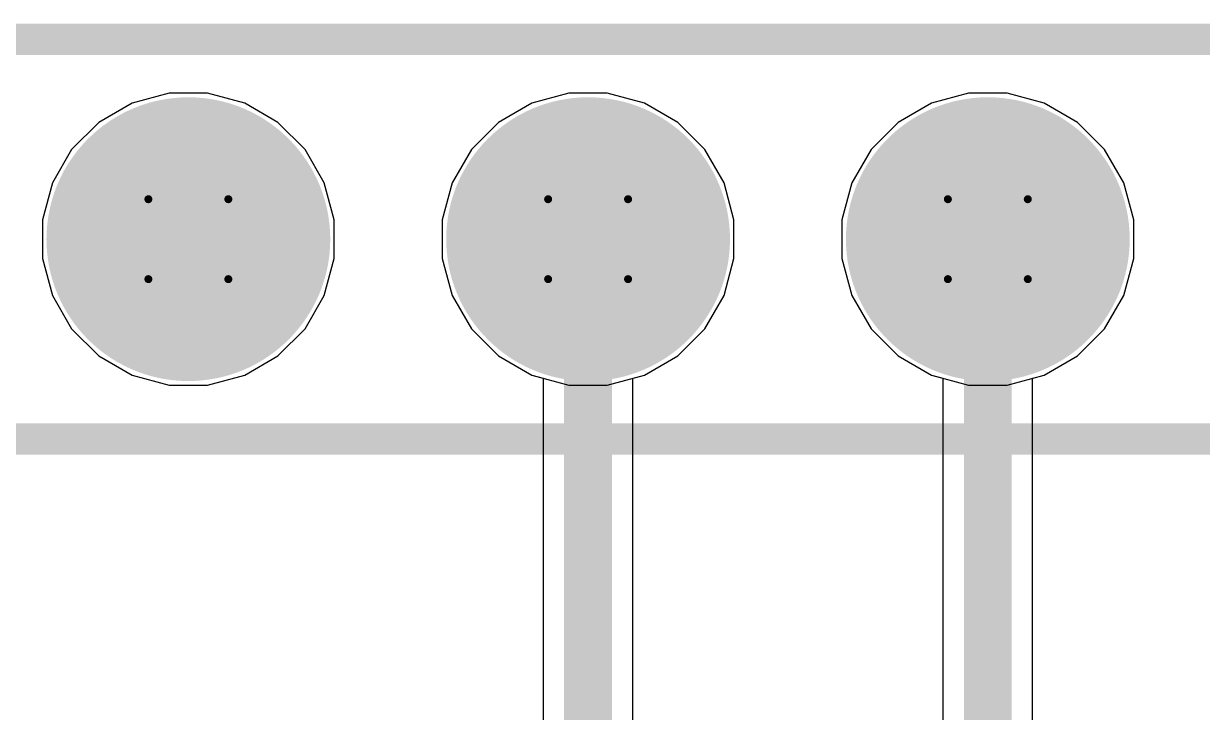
# Model space of a CAD drawing. Header units: inches. Extents: x -3 to 5381, y -57 to 5355.
# Drawn here: x 15.75 to 23.24, y -4.72 to -0.34 of the extents above; entities that cross this region are included whole.
import ezdxf

# ---------------------------------------------------------------- set-up
doc = ezdxf.new("R2010")
doc.units = ezdxf.units.IN
for name, color, linetype in [('Bottom Layer', 5, 'Continuous'), ('Bottom Solder', 6, 'Continuous'), ('Drill Drawing', 1, 'Continuous'), ('Multi-Layer', 9, 'Continuous'), ('Pad Holes', 156, 'Continuous'), ('Top Layer', 1, 'Continuous'), ('Top Overlay', 2, 'Continuous'), ('Top Solder', 216, 'Continuous')]:
    doc.layers.add(name, color=color, linetype=linetype)

msp = doc.modelspace()

# ---------------------------------------------------------------- hatches: boundary and pattern name
at = {"layer": 'Bottom Layer'}
h = msp.add_hatch(color=5, dxfattribs=at)
edge = h.paths.add_edge_path()
edge.add_arc((16.7971, -1.7097), 0.8, 0, 360)
h = msp.add_hatch(color=5, dxfattribs=at)
edge = h.paths.add_edge_path()
edge.add_arc((19.3371, -1.7097), 0.8, 0, 360)
h = msp.add_hatch(color=5, dxfattribs=at)
edge = h.paths.add_edge_path()
edge.add_arc((21.8771, -1.7097), 0.8, 0, 360)
at = {"layer": 'Bottom Solder'}
h = msp.add_hatch(color=6, dxfattribs=at)
edge = h.paths.add_edge_path()
edge.add_arc((16.7971, -1.7097), 0.9016, 0, 360)
h = msp.add_hatch(color=6, dxfattribs=at)
edge = h.paths.add_edge_path()
edge.add_arc((19.3371, -1.7097), 0.9016, 0, 360)
h = msp.add_hatch(color=6, dxfattribs=at)
edge = h.paths.add_edge_path()
edge.add_arc((21.8771, -1.7097), 0.9016, 0, 360)
at = {"layer": 'Multi-Layer'}
h = msp.add_hatch(color=9, dxfattribs=at)
edge = h.paths.add_edge_path()
edge.add_arc((16.7971, -1.7097), 0.8, 0, 360)
h = msp.add_hatch(color=9, dxfattribs=at)
edge = h.paths.add_edge_path()
edge.add_arc((19.3371, -1.7097), 0.8, 0, 360)
h = msp.add_hatch(color=9, dxfattribs=at)
edge = h.paths.add_edge_path()
edge.add_arc((21.8771, -1.7097), 0.8, 0, 360)
at = {"layer": 'Pad Holes'}
h = msp.add_hatch(color=7, dxfattribs=at)
edge = h.paths.add_edge_path()
edge.add_arc((16.7971, -1.7097), 0.45, 0, 360)
h = msp.add_hatch(color=7, dxfattribs=at)
edge = h.paths.add_edge_path()
edge.add_arc((19.3371, -1.7097), 0.45, 0, 360)
h = msp.add_hatch(color=7, dxfattribs=at)
edge = h.paths.add_edge_path()
edge.add_arc((21.8771, -1.7097), 0.45, 0, 360)
at = {"layer": 'Top Layer'}
h = msp.add_hatch(color=1, dxfattribs=at)
edge = h.paths.add_edge_path()
edge.add_arc((16.7971, -1.7097), 0.8, 0, 360)
h = msp.add_hatch(color=1, dxfattribs=at)
edge = h.paths.add_edge_path()
edge.add_arc((19.3371, -1.7097), 0.8, 0, 360)
h = msp.add_hatch(color=1, dxfattribs=at)
edge = h.paths.add_edge_path()
edge.add_arc((21.8771, -1.7097), 0.8, 0, 360)
at = {"layer": 'Top Solder'}
h = msp.add_hatch(color=216, dxfattribs=at)
edge = h.paths.add_edge_path()
edge.add_arc((16.7971, -1.7097), 0.9016, 0, 360)
h = msp.add_hatch(color=216, dxfattribs=at)
edge = h.paths.add_edge_path()
edge.add_arc((19.3371, -1.7097), 0.9016, 0, 360)
h = msp.add_hatch(color=216, dxfattribs=at)
edge = h.paths.add_edge_path()
edge.add_arc((21.8771, -1.7097), 0.9016, 0, 360)

# ---------------------------------------------------------------- linework, layer by layer
at = {"layer": 'Bottom Layer'}
for p, q in [((16.675, -0.7827), (16.4393, -0.8459)), ((16.9191, -0.7827), (16.675, -0.7827)), ((17.1549, -0.8459), (16.9191, -0.7827)), ((19.215, -0.7827), (18.9793, -0.8459)), ((19.4591, -0.7827), (19.215, -0.7827)), ((19.6949, -0.8459), (19.4591, -0.7827)), ((21.755, -0.7827), (21.5193, -0.8459)), ((21.9991, -0.7827), (21.755, -0.7827)), ((22.2349, -0.8459), (21.9991, -0.7827)), ((16.4393, -0.8459), (16.2279, -0.9679)), ((17.3663, -0.9679), (17.1549, -0.8459)), ((18.9793, -0.8459), (18.7679, -0.9679)), ((19.9063, -0.9679), (19.6949, -0.8459)), ((21.5193, -0.8459), (21.3079, -0.9679)), ((22.4463, -0.9679), (22.2349, -0.8459)), ((16.2279, -0.9679), (16.0553, -1.1405)), ((17.5389, -1.1405), (17.3663, -0.9679)), ((18.7679, -0.9679), (18.5953, -1.1405)), ((20.0789, -1.1405), (19.9063, -0.9679)), ((21.3079, -0.9679), (21.1353, -1.1405)), ((22.6189, -1.1405), (22.4463, -0.9679)), ((16.0553, -1.1405), (15.9332, -1.3519)), ((17.6609, -1.3519), (17.5389, -1.1405)), ((18.5953, -1.1405), (18.4732, -1.3519)), ((20.2009, -1.3519), (20.0789, -1.1405)), ((21.1353, -1.1405), (21.0132, -1.3519)), ((22.7409, -1.3519), (22.6189, -1.1405)), ((15.9332, -1.3519), (15.8701, -1.5877)), ((17.7241, -1.5877), (17.6609, -1.3519)), ((18.4732, -1.3519), (18.4101, -1.5877)), ((20.2641, -1.5877), (20.2009, -1.3519)), ((21.0132, -1.3519), (20.9501, -1.5877)), ((22.8041, -1.5877), (22.7409, -1.3519)), ((15.8701, -1.5877), (15.8701, -1.8318)), ((17.7241, -1.8318), (17.7241, -1.5877)), ((18.4101, -1.5877), (18.4101, -1.8318)), ((20.2641, -1.8318), (20.2641, -1.5877)), ((20.9501, -1.5877), (20.9501, -1.8318)), ((22.8041, -1.8318), (22.8041, -1.5877)), ((15.8701, -1.8318), (15.9332, -2.0675)), ((17.6609, -2.0675), (17.7241, -1.8318)), ((18.4101, -1.8318), (18.4732, -2.0675)), ((20.2009, -2.0675), (20.2641, -1.8318)), ((20.9501, -1.8318), (21.0132, -2.0675)), ((22.7409, -2.0675), (22.8041, -1.8318)), ((15.9332, -2.0675), (16.0553, -2.2789)), ((17.5389, -2.2789), (17.6609, -2.0675)), ((18.4732, -2.0675), (18.5953, -2.2789)), ((20.0789, -2.2789), (20.2009, -2.0675)), ((21.0132, -2.0675), (21.1353, -2.2789)), ((22.6189, -2.2789), (22.7409, -2.0675)), ((16.0553, -2.2789), (16.2279, -2.4515)), ((17.3663, -2.4515), (17.5389, -2.2789)), ((18.5953, -2.2789), (18.7679, -2.4515)), ((19.9063, -2.4515), (20.0789, -2.2789)), ((21.1353, -2.2789), (21.3079, -2.4515)), ((22.4463, -2.4515), (22.6189, -2.2789)), ((16.2279, -2.4515), (16.4393, -2.5735)), ((17.1549, -2.5735), (17.3663, -2.4515)), ((18.7679, -2.4515), (18.9793, -2.5735)), ((19.6949, -2.5735), (19.9063, -2.4515)), ((21.3079, -2.4515), (21.5193, -2.5735)), ((22.2349, -2.5735), (22.4463, -2.4515)), ((16.4393, -2.5735), (16.675, -2.6367)), ((16.9191, -2.6367), (17.1549, -2.5735)), ((18.9793, -2.5735), (19.215, -2.6367)), ((19.4591, -2.6367), (19.6949, -2.5735)), ((21.5193, -2.5735), (21.755, -2.6367)), ((21.9991, -2.6367), (22.2349, -2.5735)), ((16.675, -2.6367), (16.9191, -2.6367)), ((19.215, -2.6367), (19.4591, -2.6367)), ((21.755, -2.6367), (21.9991, -2.6367))]:
    msp.add_line(p, q, dxfattribs=at)
at = {"layer": 'Drill Drawing'}
for points in [[(16.5431, -1.4557, 0.0508, 0.0508, 0), (17.0511, -1.4557, 0.0508, 0.0508, 0)], [(16.5431, -1.9637, 0.0508, 0.0508, 0), (16.5431, -1.4557, 0.0508, 0.0508, 0)], [(17.0511, -1.9637, 0.0508, 0.0508, 0), (17.0511, -1.4557, 0.0508, 0.0508, 0)], [(19.0831, -1.4557, 0.0508, 0.0508, 0), (19.5911, -1.4557, 0.0508, 0.0508, 0)], [(19.0831, -1.9637, 0.0508, 0.0508, 0), (19.0831, -1.4557, 0.0508, 0.0508, 0)], [(19.5911, -1.9637, 0.0508, 0.0508, 0), (19.5911, -1.4557, 0.0508, 0.0508, 0)], [(21.6231, -1.4557, 0.0508, 0.0508, 0), (22.1311, -1.4557, 0.0508, 0.0508, 0)], [(21.6231, -1.9637, 0.0508, 0.0508, 0), (21.6231, -1.4557, 0.0508, 0.0508, 0)], [(22.1311, -1.9637, 0.0508, 0.0508, 0), (22.1311, -1.4557, 0.0508, 0.0508, 0)], [(16.5431, -1.9637, 0.0508, 0.0508, 0), (17.0511, -1.9637, 0.0508, 0.0508, 0)], [(19.0831, -1.9637, 0.0508, 0.0508, 0), (19.5911, -1.9637, 0.0508, 0.0508, 0)], [(21.6231, -1.9637, 0.0508, 0.0508, 0), (22.1311, -1.9637, 0.0508, 0.0508, 0)]]:
    msp.add_lwpolyline(points, format="xyseb", dxfattribs=at)
for points in [[(16.5304, -1.4557, 0.0254, 0.0254, 1), (16.5558, -1.4557, 0.0254, 0.0254, 1)], [(16.5304, -1.4557, 0.0254, 0.0254, 1), (16.5558, -1.4557, 0.0254, 0.0254, 1)], [(17.0384, -1.4557, 0.0254, 0.0254, 1), (17.0638, -1.4557, 0.0254, 0.0254, 1)], [(17.0384, -1.4557, 0.0254, 0.0254, 1), (17.0638, -1.4557, 0.0254, 0.0254, 1)], [(19.0704, -1.4557, 0.0254, 0.0254, 1), (19.0958, -1.4557, 0.0254, 0.0254, 1)], [(19.0704, -1.4557, 0.0254, 0.0254, 1), (19.0958, -1.4557, 0.0254, 0.0254, 1)], [(19.5784, -1.4557, 0.0254, 0.0254, 1), (19.6038, -1.4557, 0.0254, 0.0254, 1)], [(19.5784, -1.4557, 0.0254, 0.0254, 1), (19.6038, -1.4557, 0.0254, 0.0254, 1)], [(21.6104, -1.4557, 0.0254, 0.0254, 1), (21.6358, -1.4557, 0.0254, 0.0254, 1)], [(21.6104, -1.4557, 0.0254, 0.0254, 1), (21.6358, -1.4557, 0.0254, 0.0254, 1)], [(22.1184, -1.4557, 0.0254, 0.0254, 1), (22.1438, -1.4557, 0.0254, 0.0254, 1)], [(22.1184, -1.4557, 0.0254, 0.0254, 1), (22.1438, -1.4557, 0.0254, 0.0254, 1)], [(16.5304, -1.9637, 0.0254, 0.0254, 1), (16.5558, -1.9637, 0.0254, 0.0254, 1)], [(16.5304, -1.9637, 0.0254, 0.0254, 1), (16.5558, -1.9637, 0.0254, 0.0254, 1)], [(17.0384, -1.9637, 0.0254, 0.0254, 1), (17.0638, -1.9637, 0.0254, 0.0254, 1)], [(17.0384, -1.9637, 0.0254, 0.0254, 1), (17.0638, -1.9637, 0.0254, 0.0254, 1)], [(19.0704, -1.9637, 0.0254, 0.0254, 1), (19.0958, -1.9637, 0.0254, 0.0254, 1)], [(19.0704, -1.9637, 0.0254, 0.0254, 1), (19.0958, -1.9637, 0.0254, 0.0254, 1)], [(19.5784, -1.9637, 0.0254, 0.0254, 1), (19.6038, -1.9637, 0.0254, 0.0254, 1)], [(19.5784, -1.9637, 0.0254, 0.0254, 1), (19.6038, -1.9637, 0.0254, 0.0254, 1)], [(21.6104, -1.9637, 0.0254, 0.0254, 1), (21.6358, -1.9637, 0.0254, 0.0254, 1)], [(21.6104, -1.9637, 0.0254, 0.0254, 1), (21.6358, -1.9637, 0.0254, 0.0254, 1)], [(22.1184, -1.9637, 0.0254, 0.0254, 1), (22.1438, -1.9637, 0.0254, 0.0254, 1)], [(22.1184, -1.9637, 0.0254, 0.0254, 1), (22.1438, -1.9637, 0.0254, 0.0254, 1)]]:
    msp.add_lwpolyline(points, format="xyseb", close=True, dxfattribs=at)
at = {"layer": 'Top Layer'}
for p, q in [((16.675, -0.7827), (16.4393, -0.8459)), ((16.9191, -0.7827), (16.675, -0.7827)), ((17.1549, -0.8459), (16.9191, -0.7827)), ((19.215, -0.7827), (18.9793, -0.8459)), ((19.4591, -0.7827), (19.215, -0.7827)), ((19.6949, -0.8459), (19.4591, -0.7827)), ((21.755, -0.7827), (21.5193, -0.8459)), ((21.9991, -0.7827), (21.755, -0.7827)), ((22.2349, -0.8459), (21.9991, -0.7827)), ((16.4393, -0.8459), (16.2279, -0.9679)), ((17.3663, -0.9679), (17.1549, -0.8459)), ((18.9793, -0.8459), (18.7679, -0.9679)), ((19.9063, -0.9679), (19.6949, -0.8459)), ((21.5193, -0.8459), (21.3079, -0.9679)), ((22.4463, -0.9679), (22.2349, -0.8459)), ((16.2279, -0.9679), (16.0553, -1.1405)), ((17.5389, -1.1405), (17.3663, -0.9679)), ((18.7679, -0.9679), (18.5953, -1.1405)), ((20.0789, -1.1405), (19.9063, -0.9679)), ((21.3079, -0.9679), (21.1353, -1.1405)), ((22.6189, -1.1405), (22.4463, -0.9679)), ((16.0553, -1.1405), (15.9332, -1.3519)), ((17.6609, -1.3519), (17.5389, -1.1405)), ((18.5953, -1.1405), (18.4732, -1.3519)), ((20.2009, -1.3519), (20.0789, -1.1405)), ((21.1353, -1.1405), (21.0132, -1.3519)), ((22.7409, -1.3519), (22.6189, -1.1405)), ((15.9332, -1.3519), (15.8701, -1.5877)), ((17.7241, -1.5877), (17.6609, -1.3519)), ((18.4732, -1.3519), (18.4101, -1.5877)), ((20.2641, -1.5877), (20.2009, -1.3519)), ((21.0132, -1.3519), (20.9501, -1.5877)), ((22.8041, -1.5877), (22.7409, -1.3519)), ((15.8701, -1.5877), (15.8701, -1.8318)), ((17.7241, -1.8318), (17.7241, -1.5877)), ((18.4101, -1.5877), (18.4101, -1.8318)), ((20.2641, -1.8318), (20.2641, -1.5877)), ((20.9501, -1.5877), (20.9501, -1.8318)), ((22.8041, -1.8318), (22.8041, -1.5877)), ((15.8701, -1.8318), (15.9332, -2.0675)), ((17.6609, -2.0675), (17.7241, -1.8318)), ((18.4101, -1.8318), (18.4732, -2.0675)), ((20.2009, -2.0675), (20.2641, -1.8318)), ((20.9501, -1.8318), (21.0132, -2.0675)), ((22.7409, -2.0675), (22.8041, -1.8318)), ((15.9332, -2.0675), (16.0553, -2.2789)), ((17.5389, -2.2789), (17.6609, -2.0675)), ((18.4732, -2.0675), (18.5953, -2.2789)), ((20.0789, -2.2789), (20.2009, -2.0675)), ((21.0132, -2.0675), (21.1353, -2.2789)), ((22.6189, -2.2789), (22.7409, -2.0675)), ((16.0553, -2.2789), (16.2279, -2.4515)), ((17.3663, -2.4515), (17.5389, -2.2789)), ((18.5953, -2.2789), (18.7679, -2.4515)), ((19.9063, -2.4515), (20.0789, -2.2789)), ((21.1353, -2.2789), (21.3079, -2.4515)), ((22.4463, -2.4515), (22.6189, -2.2789)), ((16.2279, -2.4515), (16.4393, -2.5735)), ((17.1549, -2.5735), (17.3663, -2.4515)), ((18.7679, -2.4515), (18.9793, -2.5735)), ((19.6949, -2.5735), (19.9063, -2.4515)), ((21.3079, -2.4515), (21.5193, -2.5735)), ((22.2349, -2.5735), (22.4463, -2.4515)), ((16.4393, -2.5735), (16.675, -2.6367)), ((16.9191, -2.6367), (17.1549, -2.5735)), ((18.9793, -2.5735), (19.0522, -2.5931)), ((19.0522, -2.5931), (19.0522, -10.0597)), ((19.6219, -2.5931), (19.6949, -2.5735)), ((19.6219, -10.1777), (19.6219, -2.5931)), ((21.5193, -2.5735), (21.5922, -2.5931)), ((21.5922, -2.5931), (21.5922, -9.3485)), ((22.1619, -2.5931), (22.2349, -2.5735)), ((22.1619, -9.4665), (22.1619, -2.5931)), ((16.675, -2.6367), (16.9191, -2.6367))]:
    msp.add_line(p, q, dxfattribs=at)
for points in [[(19.3371, -10.1777, 0.3048, 0.3048, 0), (19.3371, -1.7097, 0.3048, 0.3048, 0)], [(21.8771, -9.4665, 0.3048, 0.3048, 0), (21.8771, -1.7097, 0.3048, 0.3048, 0)]]:
    msp.add_lwpolyline(points, format="xyseb", dxfattribs=at)
for points in [[(19.2609, -1.7097, 0.1524, 0.1524, 1), (19.4133, -1.7097, 0.1524, 0.1524, 1)], [(21.8009, -1.7097, 0.1524, 0.1524, 1), (21.9533, -1.7097, 0.1524, 0.1524, 1)]]:
    msp.add_lwpolyline(points, format="xyseb", close=True, dxfattribs=at)
at = {"layer": 'Top Overlay'}
for points in [[(10.4471, -0.4397, 0.2, 0.2, 0), (28.2271, -0.4397, 0.2, 0.2, 0)], [(10.4471, -2.9797, 0.2, 0.2, 0), (28.2271, -2.9797, 0.2, 0.2, 0)]]:
    msp.add_lwpolyline(points, format="xyseb", dxfattribs=at)

doc.saveas('drawing.dxf')
